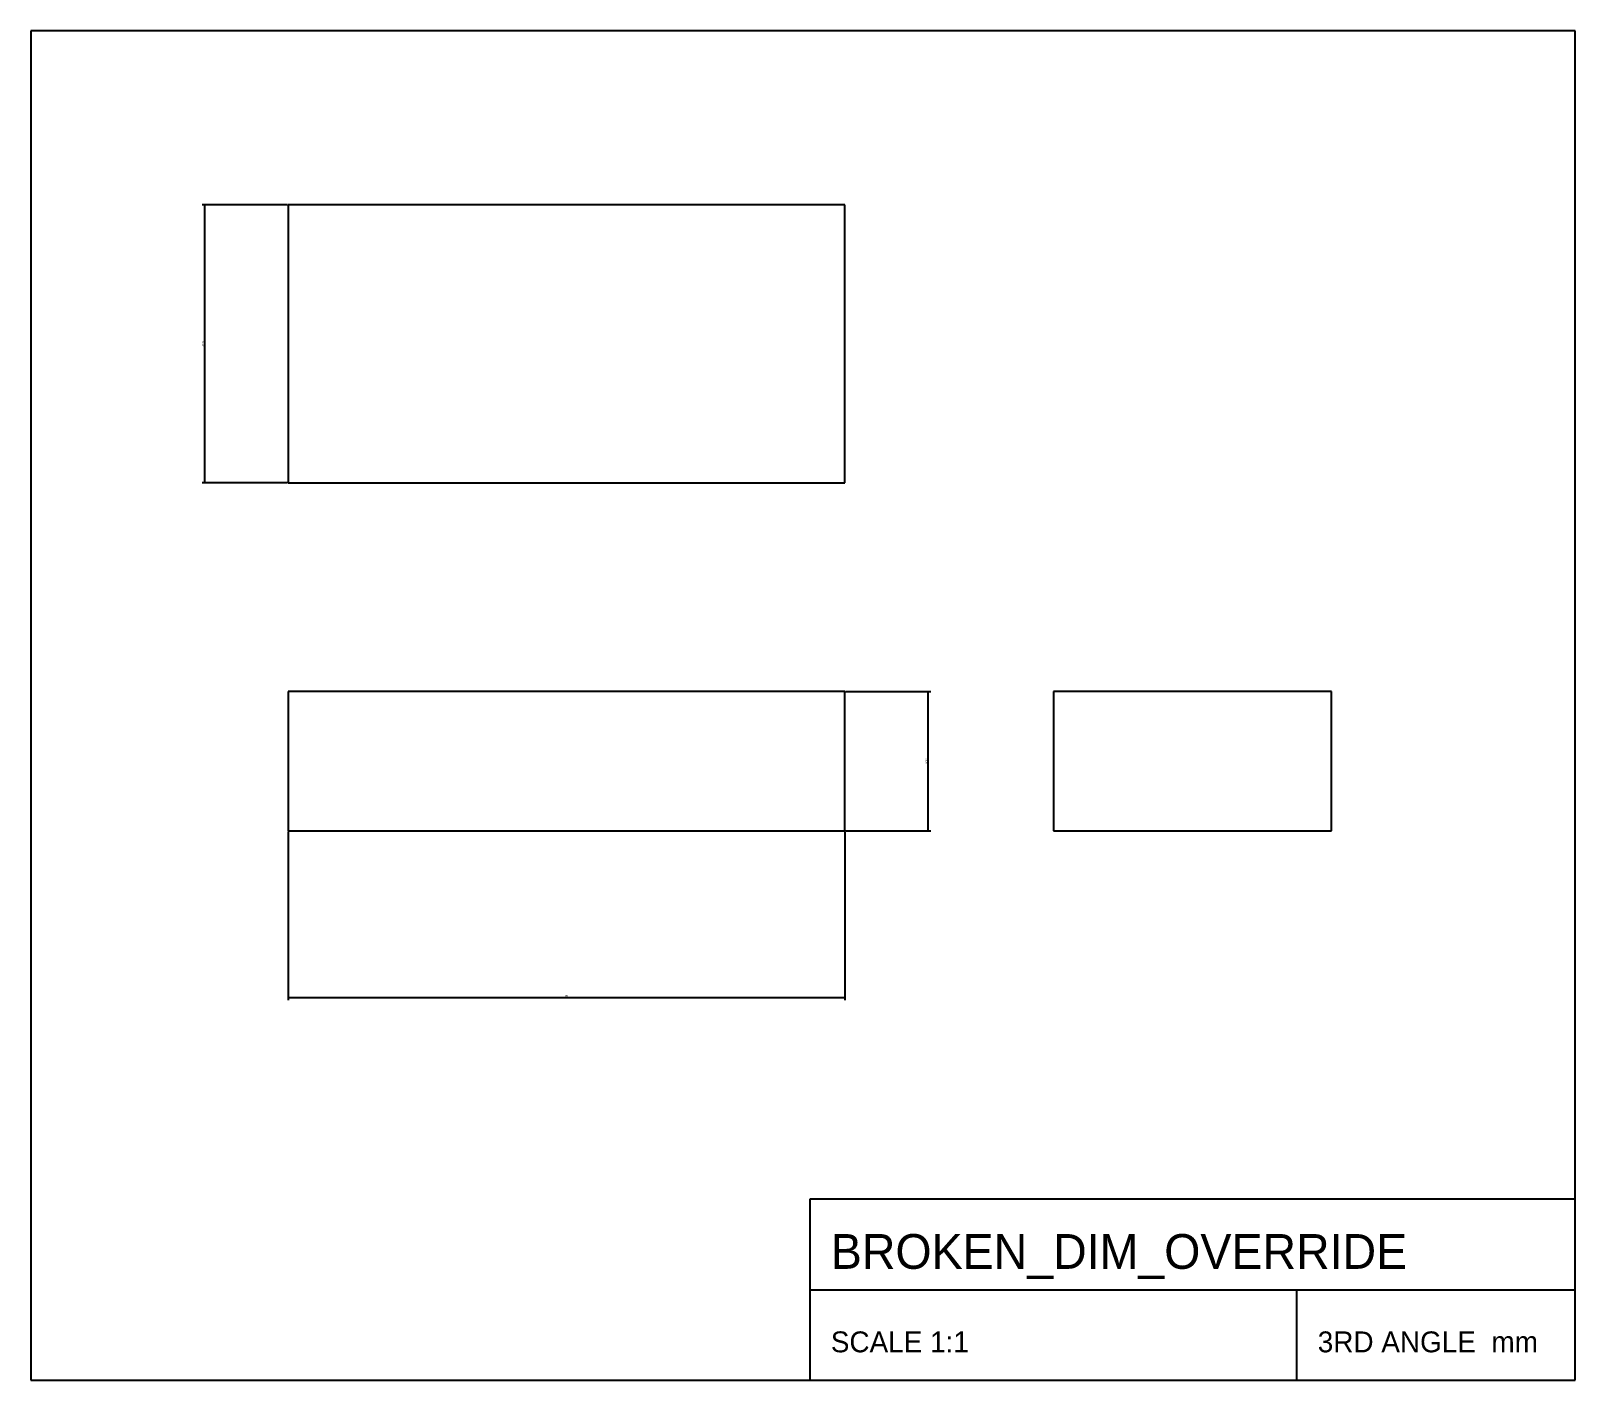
# Model space of a CAD drawing. Header units: millimetres. Extents: x -37 to 185, y -79 to 115.
import ezdxf

# ---------------------------------------------------------------- set-up
doc = ezdxf.new("R2010")
doc.units = ezdxf.units.MM
for name, color, linetype in [('DIM', 4, 'CONTINUOUS'), ('OUTLINE', 7, 'CONTINUOUS'), ('TITLE', 8, 'CONTINUOUS')]:
    doc.layers.add(name, color=color, linetype=linetype)
doc.styles.add('OpenSansCondensed-Light', font='OpenSansCondensed-Light.ttf')
doc.dimstyles.new('EZDXF', dxfattribs={"dimtxt": 0.25, "dimasz": 0.175, "dimexe": 0.375, "dimexo": 0.125, "dimgap": 0.1, "dimtad": 1, "dimlfac": 100, "dimzin": 12, "dimdsep": 46, "dimtxsty": 'OpenSansCondensed-Light', "dimblk": 'ARCHTICK', "dimcen": 2.5, "dimazin": 3, "dimtfac": 0.5, "dimtmove": 2, "dimatfit": 3})

# ---------------------------------------------------------------- blocks, each defined once
blk = doc.blocks.new('_ARCHTICK')
at = {"color": 0, "linetype": 'BYBLOCK', "const_width": 0.15}
blk.add_lwpolyline([(-0.5, -0.5), (0.5, 0.5)], dxfattribs=at)

msp = doc.modelspace()

# ---------------------------------------------------------------- linework, layer by layer
at = {"layer": 'OUTLINE'}
for p, q in [((80, 90), (0, 90)), ((0, 90), (0, 50)), ((80, 50), (80, 90)), ((0, 50), (80, 50)), ((80, 20), (0, 20)), ((0, 20), (0, 0)), ((80, 0), (80, 20)), ((150, 20), (110, 20)), ((110, 20), (110, 0)), ((150, 0), (150, 20)), ((0, 0), (80, 0)), ((110, 0), (150, 0))]:
    msp.add_line(p, q, dxfattribs=at)
at = {"layer": 'TITLE'}
for p, q in [((185, 115), (-37, 115)), ((-37, 115), (-37, -79)), ((185, -79), (185, 115)), ((185, -53), (75, -53)), ((75, -53), (75, -79)), ((185, -79), (185, -53)), ((75, -66), (185, -66)), ((145, -79), (145, -66)), ((-37, -79), (185, -79)), ((75, -79), (185, -79))]:
    msp.add_line(p, q, dxfattribs=at)

# ---------------------------------------------------------------- texts
for s, height, p in [('BROKEN_DIM_OVERRIDE', 5, (78, -63)), ('SCALE 1:1', 3, (78, -75)), ('3RD ANGLE  mm', 3, (148, -75))]:
    msp.add_text(s, height=height, dxfattribs=at).set_placement(p)

# ---------------------------------------------------------------- dimensions: what is measured, and where the dimension line sits
at = {"layer": 'DIM'}
for base, p1, p2 in [((-12, 50), (0, 50), (0, 90)), ((92, 0), (80, 0), (80, 20))]:
    msp.add_linear_dim(base=base, p1=p1, p2=p2, angle=90, dimstyle='EZDXF', dxfattribs=at).render()
msp.add_linear_dim(base=(0, -24), p1=(0, 0), p2=(80, 0), text='85', dimstyle='EZDXF', dxfattribs=at).render()

doc.saveas('drawing.dxf')
